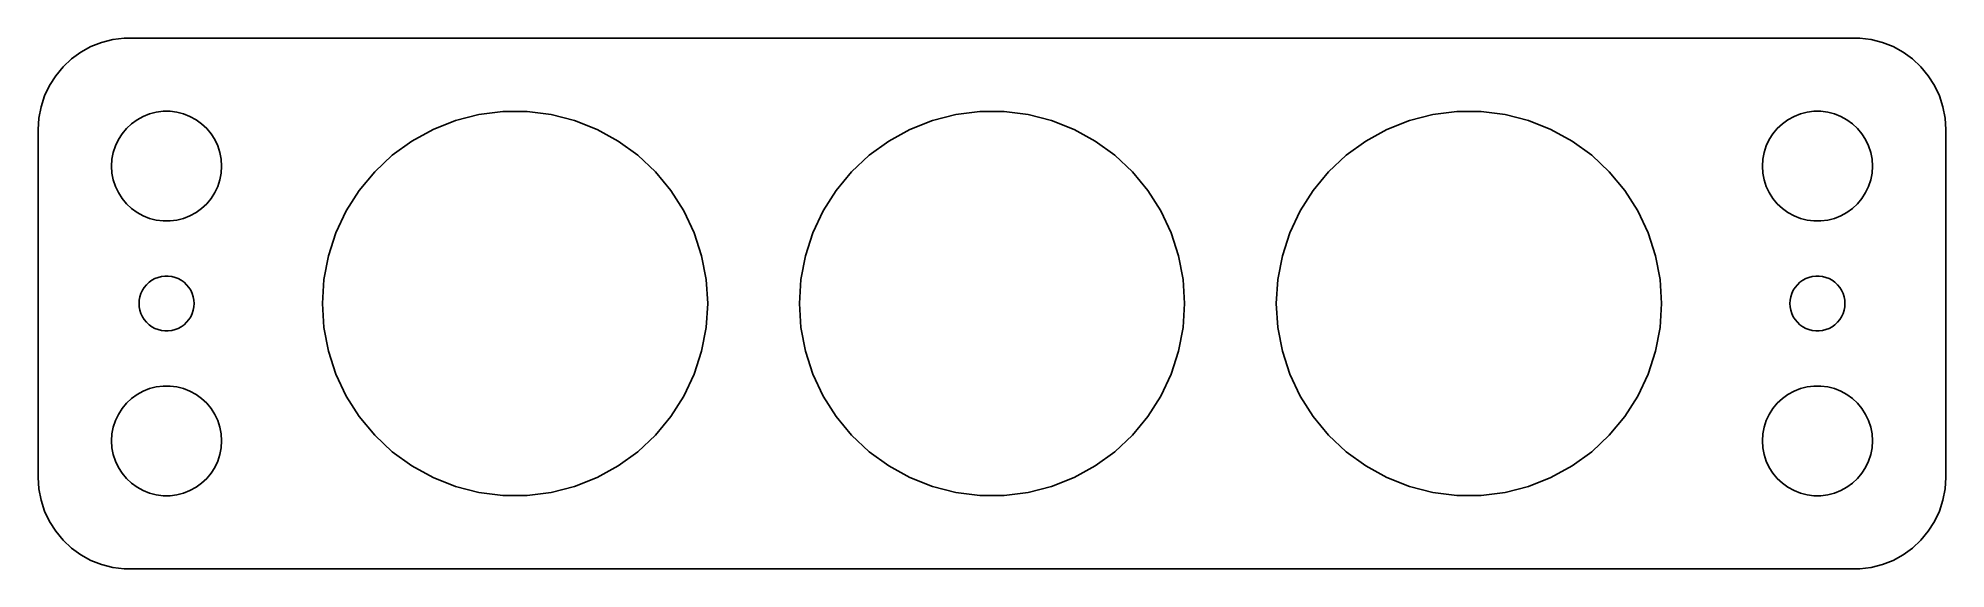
# Model space of a CAD drawing. Header units: metres. Extents: x -52 to 52, y -14 to 14.
import ezdxf

# ---------------------------------------------------------------- set-up
doc = ezdxf.new("R2010")
doc.units = ezdxf.units.M

msp = doc.modelspace()

# ---------------------------------------------------------------- linework, layer by layer
for p, q in [((-49.6791, 13.7216), (-50.1871, 13.3526)), ((-49.1289, 14.0241), (-49.6791, 13.7216)), ((-48.5451, 14.2553), (-49.1289, 14.0241)), ((-47.9369, 14.4114), (-48.5451, 14.2553)), ((-47.3139, 14.4901), (-47.9369, 14.4114)), ((47.3139, 14.4901), (-47.3139, 14.4901)), ((47.9369, 14.4114), (47.3139, 14.4901)), ((48.5451, 14.2553), (47.9369, 14.4114)), ((49.1289, 14.0241), (48.5451, 14.2553)), ((49.6791, 13.7216), (49.1289, 14.0241)), ((50.1871, 13.3526), (49.6791, 13.7216)), ((-50.6448, 12.9227), (-51.0451, 12.4389)), ((-50.1871, 13.3526), (-50.6448, 12.9227)), ((50.6448, 12.9227), (50.1871, 13.3526)), ((51.0451, 12.4389), (50.6448, 12.9227)), ((-51.3815, 11.9088), (-51.6489, 11.3406)), ((-51.0451, 12.4389), (-51.3815, 11.9088)), ((51.3815, 11.9088), (51.0451, 12.4389)), ((51.6489, 11.3406), (51.3815, 11.9088)), ((-51.8429, 10.7434), (-51.9606, 10.1267)), ((-51.6489, 11.3406), (-51.8429, 10.7434)), ((-45.927, 10.3532), (-45.5621, 10.4469)), ((-45.5621, 10.4469), (-45.1884, 10.4941)), ((-45.1884, 10.4941), (-44.8116, 10.4941)), ((-44.8116, 10.4941), (-44.4379, 10.4469)), ((-44.4379, 10.4469), (-44.0729, 10.3532)), ((-27.9675, 10.314), (-26.6593, 10.4793)), ((-26.6593, 10.4793), (-25.3407, 10.4793)), ((-25.3407, 10.4793), (-24.0325, 10.314)), ((-1.9675, 10.314), (-0.659286, 10.4793)), ((-0.659286, 10.4793), (0.659286, 10.4793)), ((0.659286, 10.4793), (1.9675, 10.314)), ((24.0325, 10.314), (25.3407, 10.4793)), ((25.3407, 10.4793), (26.6593, 10.4793)), ((26.6593, 10.4793), (27.9675, 10.314)), ((44.0729, 10.3532), (44.4379, 10.4469)), ((44.4379, 10.4469), (44.8116, 10.4941)), ((44.8116, 10.4941), (45.1884, 10.4941)), ((45.1884, 10.4941), (45.5621, 10.4469)), ((45.5621, 10.4469), (45.927, 10.3532)), ((51.8429, 10.7434), (51.6489, 11.3406)), ((51.9606, 10.1267), (51.8429, 10.7434)), ((-51.9606, 10.1267), (-52, 9.5)), ((-52, 9.5), (-52, -9.5)), ((-47.427, 9.26335), (-47.1869, 9.55363)), ((-47.1869, 9.55363), (-46.9123, 9.81154)), ((-46.9123, 9.81154), (-46.6075, 10.033)), ((-46.6075, 10.033), (-46.2773, 10.2145)), ((-46.2773, 10.2145), (-45.927, 10.3532)), ((-44.0729, 10.3532), (-43.7227, 10.2145)), ((-43.7227, 10.2145), (-43.3925, 10.033)), ((-43.3925, 10.033), (-43.0877, 9.81154)), ((-43.0877, 9.81154), (-42.8131, 9.55363)), ((-42.8131, 9.55363), (-42.5729, 9.26335)), ((-31.6262, 8.86543), (-30.4707, 9.50067)), ((-30.4707, 9.50067), (-29.2447, 9.98608)), ((-29.2447, 9.98608), (-27.9675, 10.314)), ((-24.0325, 10.314), (-22.7553, 9.98608)), ((-22.7553, 9.98608), (-21.5293, 9.50067)), ((-21.5293, 9.50067), (-20.3738, 8.86543)), ((-5.62617, 8.86543), (-4.47067, 9.50067)), ((-4.47067, 9.50067), (-3.24467, 9.98608)), ((-3.24467, 9.98608), (-1.9675, 10.314)), ((1.9675, 10.314), (3.24467, 9.98608)), ((3.24467, 9.98608), (4.47067, 9.50067)), ((4.47067, 9.50067), (5.62617, 8.86543)), ((20.3738, 8.86543), (21.5293, 9.50067)), ((21.5293, 9.50067), (22.7553, 9.98608)), ((22.7553, 9.98608), (24.0325, 10.314)), ((27.9675, 10.314), (29.2447, 9.98608)), ((29.2447, 9.98608), (30.4707, 9.50067)), ((30.4707, 9.50067), (31.6262, 8.86543)), ((42.5729, 9.26335), (42.8131, 9.55363)), ((42.8131, 9.55363), (43.0877, 9.81154)), ((43.0877, 9.81154), (43.3925, 10.033)), ((43.3925, 10.033), (43.7227, 10.2145)), ((43.7227, 10.2145), (44.0729, 10.3532)), ((45.927, 10.3532), (46.2773, 10.2145)), ((46.2773, 10.2145), (46.6075, 10.033)), ((46.6075, 10.033), (46.9123, 9.81154)), ((46.9123, 9.81154), (47.1869, 9.55363)), ((47.1869, 9.55363), (47.427, 9.26335)), ((52, 9.5), (51.9606, 10.1267)), ((52, -9.5), (52, 9.5)), ((-47.9057, 8.24606), (-47.7893, 8.60437)), ((-47.7893, 8.60437), (-47.6289, 8.94525)), ((-47.6289, 8.94525), (-47.427, 9.26335)), ((-42.5729, 9.26335), (-42.3711, 8.94525)), ((-42.3711, 8.94525), (-42.2107, 8.60437)), ((-42.2107, 8.60437), (-42.0942, 8.24606)), ((-32.6929, 8.09038), (-31.6262, 8.86543)), ((-20.3738, 8.86543), (-19.307, 8.09038)), ((-6.69295, 8.09038), (-5.62617, 8.86543)), ((5.62617, 8.86543), (6.69295, 8.09038)), ((19.307, 8.09038), (20.3738, 8.86543)), ((31.6262, 8.86543), (32.6929, 8.09038)), ((42.0942, 8.24606), (42.2107, 8.60437)), ((42.2107, 8.60437), (42.3711, 8.94525)), ((42.3711, 8.94525), (42.5729, 9.26335)), ((47.427, 9.26335), (47.6289, 8.94525)), ((47.6289, 8.94525), (47.7893, 8.60437)), ((47.7893, 8.60437), (47.9057, 8.24606)), ((-48, 7.5), (-47.9763, 7.87599)), ((-47.9763, 7.12399), (-48, 7.5)), ((-47.9763, 7.87599), (-47.9057, 8.24606)), ((-42.0942, 8.24606), (-42.0237, 7.87599)), ((-42.0237, 7.87599), (-42, 7.5)), ((-42, 7.5), (-42.0237, 7.12399)), ((-33.6542, 7.18774), (-32.6929, 8.09038)), ((-19.307, 8.09038), (-18.3458, 7.18774)), ((-7.65416, 7.18774), (-6.69295, 8.09038)), ((6.69295, 8.09038), (7.65416, 7.18774)), ((18.3458, 7.18774), (19.307, 8.09038)), ((32.6929, 8.09038), (33.6542, 7.18774)), ((42, 7.5), (42.0237, 7.87599)), ((42.0237, 7.12399), (42, 7.5)), ((42.0237, 7.87599), (42.0942, 8.24606)), ((47.9057, 8.24606), (47.9763, 7.87599)), ((47.9763, 7.87599), (48, 7.5)), ((48, 7.5), (47.9763, 7.12399)), ((-47.9057, 6.75392), (-47.9763, 7.12399)), ((-47.7893, 6.39561), (-47.9057, 6.75392)), ((-47.6289, 6.05473), (-47.7893, 6.39561)), ((-42.2107, 6.39561), (-42.3711, 6.05473)), ((-42.0942, 6.75392), (-42.2107, 6.39561)), ((-42.0237, 7.12399), (-42.0942, 6.75392)), ((-34.4947, 6.17174), (-33.6542, 7.18774)), ((-18.3458, 7.18774), (-17.5053, 6.17174)), ((-8.49467, 6.17174), (-7.65416, 7.18774)), ((7.65416, 7.18774), (8.49467, 6.17174)), ((17.5053, 6.17174), (18.3458, 7.18774)), ((33.6542, 7.18774), (34.4947, 6.17174)), ((42.0942, 6.75392), (42.0237, 7.12399)), ((42.2107, 6.39561), (42.0942, 6.75392)), ((42.3711, 6.05473), (42.2107, 6.39561)), ((47.7893, 6.39561), (47.6289, 6.05473)), ((47.9057, 6.75392), (47.7893, 6.39561)), ((47.9763, 7.12399), (47.9057, 6.75392)), ((-47.427, 5.73663), (-47.6289, 6.05473)), ((-47.1869, 5.44635), (-47.427, 5.73663)), ((-46.9123, 5.18845), (-47.1869, 5.44635)), ((-42.8131, 5.44635), (-43.0877, 5.18845)), ((-42.5729, 5.73663), (-42.8131, 5.44635)), ((-42.3711, 6.05473), (-42.5729, 5.73663)), ((-35.2012, 5.05841), (-34.4947, 6.17174)), ((-17.5053, 6.17174), (-16.7988, 5.05841)), ((-9.20122, 5.05841), (-8.49467, 6.17174)), ((8.49467, 6.17174), (9.20122, 5.05841)), ((16.7988, 5.05841), (17.5053, 6.17174)), ((34.4947, 6.17174), (35.2012, 5.05841)), ((42.5729, 5.73663), (42.3711, 6.05473)), ((42.8131, 5.44635), (42.5729, 5.73663)), ((43.0877, 5.18845), (42.8131, 5.44635)), ((47.1869, 5.44635), (46.9123, 5.18845)), ((47.427, 5.73663), (47.1869, 5.44635)), ((47.6289, 6.05473), (47.427, 5.73663)), ((-46.6075, 4.96701), (-46.9123, 5.18845)), ((-46.2773, 4.78551), (-46.6075, 4.96701)), ((-45.927, 4.64682), (-46.2773, 4.78551)), ((-45.5621, 4.55313), (-45.927, 4.64682)), ((-45.1884, 4.50591), (-45.5621, 4.55313)), ((-44.8116, 4.50591), (-45.1884, 4.50591)), ((-44.4379, 4.55313), (-44.8116, 4.50591)), ((-44.0729, 4.64682), (-44.4379, 4.55313)), ((-43.7227, 4.78551), (-44.0729, 4.64682)), ((-43.3925, 4.96701), (-43.7227, 4.78551)), ((-43.0877, 5.18845), (-43.3925, 4.96701)), ((-35.7626, 3.8653), (-35.2012, 5.05841)), ((-16.7988, 5.05841), (-16.2373, 3.8653)), ((-9.76265, 3.8653), (-9.20122, 5.05841)), ((9.20122, 5.05841), (9.76265, 3.8653)), ((16.2373, 3.8653), (16.7988, 5.05841)), ((35.2012, 5.05841), (35.7626, 3.8653)), ((43.3925, 4.96701), (43.0877, 5.18845)), ((43.7227, 4.78551), (43.3925, 4.96701)), ((44.0729, 4.64682), (43.7227, 4.78551)), ((44.4379, 4.55313), (44.0729, 4.64682)), ((44.8116, 4.50591), (44.4379, 4.55313)), ((45.1884, 4.50591), (44.8116, 4.50591)), ((45.5621, 4.55313), (45.1884, 4.50591)), ((45.927, 4.64682), (45.5621, 4.55313)), ((46.2773, 4.78551), (45.927, 4.64682)), ((46.6075, 4.96701), (46.2773, 4.78551)), ((46.9123, 5.18845), (46.6075, 4.96701)), ((-36.1701, 2.61124), (-35.7626, 3.8653)), ((-16.2373, 3.8653), (-15.8299, 2.61124)), ((-10.1701, 2.61124), (-9.76265, 3.8653)), ((9.76265, 3.8653), (10.1701, 2.61124)), ((15.8299, 2.61124), (16.2373, 3.8653)), ((35.7626, 3.8653), (36.1701, 2.61124)), ((-36.4172, 1.31599), (-36.1701, 2.61124)), ((-15.8299, 2.61124), (-15.5828, 1.31599)), ((-10.4172, 1.31599), (-10.1701, 2.61124)), ((10.1701, 2.61124), (10.4172, 1.31599)), ((15.5828, 1.31599), (15.8299, 2.61124)), ((36.1701, 2.61124), (36.4172, 1.31599)), ((-46.0934, 1.02681), (-45.9561, 1.15576)), ((-45.9561, 1.15576), (-45.8037, 1.26648)), ((-45.8037, 1.26648), (-45.6387, 1.35724)), ((-45.6387, 1.35724), (-45.4635, 1.42657)), ((-45.4635, 1.42657), (-45.2811, 1.47342)), ((-45.2811, 1.47342), (-45.0942, 1.49704)), ((-45.0942, 1.49704), (-44.9058, 1.49704)), ((-44.9058, 1.49704), (-44.7189, 1.47342)), ((-44.7189, 1.47342), (-44.5365, 1.42657)), ((-44.5365, 1.42657), (-44.3613, 1.35724)), ((-44.3613, 1.35724), (-44.1963, 1.26648)), ((-44.1963, 1.26648), (-44.0439, 1.15576)), ((-44.0439, 1.15576), (-43.9065, 1.02681)), ((-36.5, 0), (-36.4172, 1.31599)), ((-15.5828, 1.31599), (-15.5, 0)), ((-10.5, 0), (-10.4172, 1.31599)), ((10.4172, 1.31599), (10.5, 0)), ((15.5, 0), (15.5828, 1.31599)), ((36.4172, 1.31599), (36.5, 0)), ((43.9065, 1.02681), (44.0439, 1.15576)), ((44.0439, 1.15576), (44.1963, 1.26648)), ((44.1963, 1.26648), (44.3613, 1.35724)), ((44.3613, 1.35724), (44.5365, 1.42657)), ((44.5365, 1.42657), (44.7189, 1.47342)), ((44.7189, 1.47342), (44.9058, 1.49704)), ((44.9058, 1.49704), (45.0942, 1.49704)), ((45.0942, 1.49704), (45.2811, 1.47342)), ((45.2811, 1.47342), (45.4635, 1.42657)), ((45.4635, 1.42657), (45.6387, 1.35724)), ((45.6387, 1.35724), (45.8037, 1.26648)), ((45.8037, 1.26648), (45.9561, 1.15576)), ((45.9561, 1.15576), (46.0934, 1.02681)), ((-46.5, 0), (-46.4882, 0.187988)), ((-46.4882, -0.187988), (-46.5, 0)), ((-46.4882, 0.187988), (-46.4529, 0.373032)), ((-46.4529, 0.373032), (-46.3947, 0.552185)), ((-46.3947, 0.552185), (-46.3145, 0.722626)), ((-46.3145, 0.722626), (-46.2135, 0.881668)), ((-46.2135, 0.881668), (-46.0934, 1.02681)), ((-43.9065, 1.02681), (-43.7865, 0.881668)), ((-43.7865, 0.881668), (-43.6855, 0.722626)), ((-43.6855, 0.722626), (-43.6053, 0.552185)), ((-43.6053, 0.552185), (-43.5471, 0.373032)), ((-43.5471, 0.373032), (-43.5118, 0.187988)), ((-43.5118, 0.187988), (-43.5, 0)), ((-43.5, 0), (-43.5118, -0.187988)), ((-36.4172, -1.31599), (-36.5, 0)), ((-15.5, 0), (-15.5828, -1.31599)), ((-10.4172, -1.31599), (-10.5, 0)), ((10.5, 0), (10.4172, -1.31599)), ((15.5828, -1.31599), (15.5, 0)), ((36.5, 0), (36.4172, -1.31599)), ((43.5, 0), (43.5118, 0.187988)), ((43.5118, -0.187988), (43.5, 0)), ((43.5118, 0.187988), (43.5471, 0.373032)), ((43.5471, 0.373032), (43.6053, 0.552185)), ((43.6053, 0.552185), (43.6855, 0.722626)), ((43.6855, 0.722626), (43.7865, 0.881668)), ((43.7865, 0.881668), (43.9065, 1.02681)), ((46.0934, 1.02681), (46.2135, 0.881668)), ((46.2135, 0.881668), (46.3145, 0.722626)), ((46.3145, 0.722626), (46.3947, 0.552185)), ((46.3947, 0.552185), (46.4529, 0.373032)), ((46.4529, 0.373032), (46.4882, 0.187988)), ((46.4882, 0.187988), (46.5, 0)), ((46.5, 0), (46.4882, -0.187988)), ((-46.4529, -0.373032), (-46.4882, -0.187988)), ((-46.3947, -0.552185), (-46.4529, -0.373032)), ((-46.3145, -0.722626), (-46.3947, -0.552185)), ((-46.2135, -0.881668), (-46.3145, -0.722626)), ((-46.0934, -1.02681), (-46.2135, -0.881668)), ((-45.9561, -1.15576), (-46.0934, -1.02681)), ((-43.9065, -1.02681), (-44.0439, -1.15576)), ((-43.7865, -0.881668), (-43.9065, -1.02681)), ((-43.6855, -0.722626), (-43.7865, -0.881668)), ((-43.6053, -0.552185), (-43.6855, -0.722626)), ((-43.5471, -0.373032), (-43.6053, -0.552185)), ((-43.5118, -0.187988), (-43.5471, -0.373032)), ((43.5471, -0.373032), (43.5118, -0.187988)), ((43.6053, -0.552185), (43.5471, -0.373032)), ((43.6855, -0.722626), (43.6053, -0.552185)), ((43.7865, -0.881668), (43.6855, -0.722626)), ((43.9065, -1.02681), (43.7865, -0.881668)), ((44.0439, -1.15576), (43.9065, -1.02681)), ((46.0934, -1.02681), (45.9561, -1.15576)), ((46.2135, -0.881668), (46.0934, -1.02681)), ((46.3145, -0.722626), (46.2135, -0.881668)), ((46.3947, -0.552185), (46.3145, -0.722626)), ((46.4529, -0.373032), (46.3947, -0.552185)), ((46.4882, -0.187988), (46.4529, -0.373032)), ((-45.8037, -1.26648), (-45.9561, -1.15576)), ((-45.6387, -1.35724), (-45.8037, -1.26648)), ((-45.4635, -1.42657), (-45.6387, -1.35724)), ((-45.2811, -1.47342), (-45.4635, -1.42657)), ((-45.0942, -1.49704), (-45.2811, -1.47342)), ((-44.9058, -1.49704), (-45.0942, -1.49704)), ((-44.7189, -1.47342), (-44.9058, -1.49704)), ((-44.5365, -1.42657), (-44.7189, -1.47342)), ((-44.3613, -1.35724), (-44.5365, -1.42657)), ((-44.1963, -1.26648), (-44.3613, -1.35724)), ((-44.0439, -1.15576), (-44.1963, -1.26648)), ((-36.1701, -2.61124), (-36.4172, -1.31599)), ((-15.5828, -1.31599), (-15.8299, -2.61124)), ((-10.1701, -2.61124), (-10.4172, -1.31599)), ((10.4172, -1.31599), (10.1701, -2.61124)), ((15.8299, -2.61124), (15.5828, -1.31599)), ((36.4172, -1.31599), (36.1701, -2.61124)), ((44.1963, -1.26648), (44.0439, -1.15576)), ((44.3613, -1.35724), (44.1963, -1.26648)), ((44.5365, -1.42657), (44.3613, -1.35724)), ((44.7189, -1.47342), (44.5365, -1.42657)), ((44.9058, -1.49704), (44.7189, -1.47342)), ((45.0942, -1.49704), (44.9058, -1.49704)), ((45.2811, -1.47342), (45.0942, -1.49704)), ((45.4635, -1.42657), (45.2811, -1.47342)), ((45.6387, -1.35724), (45.4635, -1.42657)), ((45.8037, -1.26648), (45.6387, -1.35724)), ((45.9561, -1.15576), (45.8037, -1.26648)), ((-35.7626, -3.8653), (-36.1701, -2.61124)), ((-15.8299, -2.61124), (-16.2373, -3.8653)), ((-9.76265, -3.8653), (-10.1701, -2.61124)), ((10.1701, -2.61124), (9.76265, -3.8653)), ((16.2373, -3.8653), (15.8299, -2.61124)), ((36.1701, -2.61124), (35.7626, -3.8653)), ((-35.2012, -5.05841), (-35.7626, -3.8653)), ((-16.2373, -3.8653), (-16.7988, -5.05841)), ((-9.20122, -5.05841), (-9.76265, -3.8653)), ((9.76265, -3.8653), (9.20122, -5.05841)), ((16.7988, -5.05841), (16.2373, -3.8653)), ((35.7626, -3.8653), (35.2012, -5.05841)), ((-47.1869, -5.44635), (-46.9123, -5.18845)), ((-46.9123, -5.18845), (-46.6075, -4.96701)), ((-46.6075, -4.96701), (-46.2773, -4.78551)), ((-46.2773, -4.78551), (-45.927, -4.64682)), ((-45.927, -4.64682), (-45.5621, -4.55313)), ((-45.5621, -4.55313), (-45.1884, -4.50591)), ((-45.1884, -4.50591), (-44.8116, -4.50591)), ((-44.8116, -4.50591), (-44.4379, -4.55313)), ((-44.4379, -4.55313), (-44.0729, -4.64682)), ((-44.0729, -4.64682), (-43.7227, -4.78551)), ((-43.7227, -4.78551), (-43.3925, -4.96701)), ((-43.3925, -4.96701), (-43.0877, -5.18845)), ((-43.0877, -5.18845), (-42.8131, -5.44635)), ((-34.4947, -6.17174), (-35.2012, -5.05841)), ((-16.7988, -5.05841), (-17.5053, -6.17174)), ((-8.49467, -6.17174), (-9.20122, -5.05841)), ((9.20122, -5.05841), (8.49467, -6.17174)), ((17.5053, -6.17174), (16.7988, -5.05841)), ((35.2012, -5.05841), (34.4947, -6.17174)), ((42.8131, -5.44635), (43.0877, -5.18845)), ((43.0877, -5.18845), (43.3925, -4.96701)), ((43.3925, -4.96701), (43.7227, -4.78551)), ((43.7227, -4.78551), (44.0729, -4.64682)), ((44.0729, -4.64682), (44.4379, -4.55313)), ((44.4379, -4.55313), (44.8116, -4.50591)), ((44.8116, -4.50591), (45.1884, -4.50591)), ((45.1884, -4.50591), (45.5621, -4.55313)), ((45.5621, -4.55313), (45.927, -4.64682)), ((45.927, -4.64682), (46.2773, -4.78551)), ((46.2773, -4.78551), (46.6075, -4.96701)), ((46.6075, -4.96701), (46.9123, -5.18845)), ((46.9123, -5.18845), (47.1869, -5.44635)), ((-47.7893, -6.39561), (-47.6289, -6.05473)), ((-47.6289, -6.05473), (-47.427, -5.73663)), ((-47.427, -5.73663), (-47.1869, -5.44635)), ((-42.8131, -5.44635), (-42.5729, -5.73663)), ((-42.5729, -5.73663), (-42.3711, -6.05473)), ((-42.3711, -6.05473), (-42.2107, -6.39561)), ((-33.6542, -7.18774), (-34.4947, -6.17174)), ((-17.5053, -6.17174), (-18.3458, -7.18774)), ((-7.65416, -7.18774), (-8.49467, -6.17174)), ((8.49467, -6.17174), (7.65416, -7.18774)), ((18.3458, -7.18774), (17.5053, -6.17174)), ((34.4947, -6.17174), (33.6542, -7.18774)), ((42.2107, -6.39561), (42.3711, -6.05473)), ((42.3711, -6.05473), (42.5729, -5.73663)), ((42.5729, -5.73663), (42.8131, -5.44635)), ((47.1869, -5.44635), (47.427, -5.73663)), ((47.427, -5.73663), (47.6289, -6.05473)), ((47.6289, -6.05473), (47.7893, -6.39561)), ((-48, -7.5), (-47.9763, -7.12399)), ((-47.9763, -7.12399), (-47.9057, -6.75392)), ((-47.9057, -6.75392), (-47.7893, -6.39561)), ((-42.2107, -6.39561), (-42.0942, -6.75392)), ((-42.0942, -6.75392), (-42.0237, -7.12399)), ((-42.0237, -7.12399), (-42, -7.5)), ((-32.6929, -8.09038), (-33.6542, -7.18774)), ((-18.3458, -7.18774), (-19.307, -8.09038)), ((-6.69295, -8.09038), (-7.65416, -7.18774)), ((7.65416, -7.18774), (6.69295, -8.09038)), ((19.307, -8.09038), (18.3458, -7.18774)), ((33.6542, -7.18774), (32.6929, -8.09038)), ((42, -7.5), (42.0237, -7.12399)), ((42.0237, -7.12399), (42.0942, -6.75392)), ((42.0942, -6.75392), (42.2107, -6.39561)), ((47.7893, -6.39561), (47.9057, -6.75392)), ((47.9057, -6.75392), (47.9763, -7.12399)), ((47.9763, -7.12399), (48, -7.5)), ((-47.9763, -7.87599), (-48, -7.5)), ((-47.9057, -8.24606), (-47.9763, -7.87599)), ((-47.7893, -8.60437), (-47.9057, -8.24606)), ((-42.0942, -8.24606), (-42.2107, -8.60437)), ((-42.0237, -7.87599), (-42.0942, -8.24606)), ((-42, -7.5), (-42.0237, -7.87599)), ((-31.6262, -8.86543), (-32.6929, -8.09038)), ((-19.307, -8.09038), (-20.3738, -8.86543)), ((-5.62617, -8.86543), (-6.69295, -8.09038)), ((6.69295, -8.09038), (5.62617, -8.86543)), ((20.3738, -8.86543), (19.307, -8.09038)), ((32.6929, -8.09038), (31.6262, -8.86543)), ((42.0237, -7.87599), (42, -7.5)), ((42.0942, -8.24606), (42.0237, -7.87599)), ((42.2107, -8.60437), (42.0942, -8.24606)), ((47.9057, -8.24606), (47.7893, -8.60437)), ((47.9763, -7.87599), (47.9057, -8.24606)), ((48, -7.5), (47.9763, -7.87599)), ((-47.6289, -8.94525), (-47.7893, -8.60437)), ((-47.427, -9.26335), (-47.6289, -8.94525)), ((-47.1869, -9.55363), (-47.427, -9.26335)), ((-42.5729, -9.26335), (-42.8131, -9.55363)), ((-42.3711, -8.94525), (-42.5729, -9.26335)), ((-42.2107, -8.60437), (-42.3711, -8.94525)), ((-30.4707, -9.50067), (-31.6262, -8.86543)), ((-20.3738, -8.86543), (-21.5293, -9.50067)), ((-4.47067, -9.50067), (-5.62617, -8.86543)), ((5.62617, -8.86543), (4.47067, -9.50067)), ((21.5293, -9.50067), (20.3738, -8.86543)), ((31.6262, -8.86543), (30.4707, -9.50067)), ((42.3711, -8.94525), (42.2107, -8.60437)), ((42.5729, -9.26335), (42.3711, -8.94525)), ((42.8131, -9.55363), (42.5729, -9.26335)), ((47.427, -9.26335), (47.1869, -9.55363)), ((47.6289, -8.94525), (47.427, -9.26335)), ((47.7893, -8.60437), (47.6289, -8.94525)), ((-52, -9.5), (-51.9606, -10.1267)), ((-51.9606, -10.1267), (-51.8429, -10.7434)), ((-46.9123, -9.81154), (-47.1869, -9.55363)), ((-46.6075, -10.033), (-46.9123, -9.81154)), ((-46.2773, -10.2145), (-46.6075, -10.033)), ((-45.927, -10.3532), (-46.2773, -10.2145)), ((-45.5621, -10.4469), (-45.927, -10.3532)), ((-44.0729, -10.3532), (-44.4379, -10.4469)), ((-43.7227, -10.2145), (-44.0729, -10.3532)), ((-43.3925, -10.033), (-43.7227, -10.2145)), ((-43.0877, -9.81154), (-43.3925, -10.033)), ((-42.8131, -9.55363), (-43.0877, -9.81154)), ((-29.2447, -9.98608), (-30.4707, -9.50067)), ((-27.9675, -10.314), (-29.2447, -9.98608)), ((-26.6593, -10.4793), (-27.9675, -10.314)), ((-24.0325, -10.314), (-25.3407, -10.4793)), ((-22.7553, -9.98608), (-24.0325, -10.314)), ((-21.5293, -9.50067), (-22.7553, -9.98608)), ((-3.24467, -9.98608), (-4.47067, -9.50067)), ((-1.9675, -10.314), (-3.24467, -9.98608)), ((-0.659286, -10.4793), (-1.9675, -10.314)), ((1.9675, -10.314), (0.659286, -10.4793)), ((3.24467, -9.98608), (1.9675, -10.314)), ((4.47067, -9.50067), (3.24467, -9.98608)), ((22.7553, -9.98608), (21.5293, -9.50067)), ((24.0325, -10.314), (22.7553, -9.98608)), ((25.3407, -10.4793), (24.0325, -10.314)), ((27.9675, -10.314), (26.6593, -10.4793)), ((29.2447, -9.98608), (27.9675, -10.314)), ((30.4707, -9.50067), (29.2447, -9.98608)), ((43.0877, -9.81154), (42.8131, -9.55363)), ((43.3925, -10.033), (43.0877, -9.81154)), ((43.7227, -10.2145), (43.3925, -10.033)), ((44.0729, -10.3532), (43.7227, -10.2145)), ((44.4379, -10.4469), (44.0729, -10.3532)), ((45.927, -10.3532), (45.5621, -10.4469)), ((46.2773, -10.2145), (45.927, -10.3532)), ((46.6075, -10.033), (46.2773, -10.2145)), ((46.9123, -9.81154), (46.6075, -10.033)), ((47.1869, -9.55363), (46.9123, -9.81154)), ((51.8429, -10.7434), (51.9606, -10.1267)), ((51.9606, -10.1267), (52, -9.5)), ((-51.8429, -10.7434), (-51.6489, -11.3406)), ((-51.6489, -11.3406), (-51.3815, -11.9088)), ((-45.1884, -10.4941), (-45.5621, -10.4469)), ((-44.8116, -10.4941), (-45.1884, -10.4941)), ((-44.4379, -10.4469), (-44.8116, -10.4941)), ((-25.3407, -10.4793), (-26.6593, -10.4793)), ((0.659286, -10.4793), (-0.659286, -10.4793)), ((26.6593, -10.4793), (25.3407, -10.4793)), ((44.8116, -10.4941), (44.4379, -10.4469)), ((45.1884, -10.4941), (44.8116, -10.4941)), ((45.5621, -10.4469), (45.1884, -10.4941)), ((51.3815, -11.9088), (51.6489, -11.3406)), ((51.6489, -11.3406), (51.8429, -10.7434)), ((-51.3815, -11.9088), (-51.0451, -12.4389)), ((-51.0451, -12.4389), (-50.6448, -12.9227)), ((50.6448, -12.9227), (51.0451, -12.4389)), ((51.0451, -12.4389), (51.3815, -11.9088)), ((-50.6448, -12.9227), (-50.1871, -13.3526)), ((-50.1871, -13.3526), (-49.6791, -13.7216)), ((49.6791, -13.7216), (50.1871, -13.3526)), ((50.1871, -13.3526), (50.6448, -12.9227)), ((-49.6791, -13.7216), (-49.1289, -14.0241)), ((-49.1289, -14.0241), (-48.5451, -14.2553)), ((-48.5451, -14.2553), (-47.9369, -14.4114)), ((-47.9369, -14.4114), (-47.3139, -14.4901)), ((-47.3139, -14.4901), (47.3139, -14.4901)), ((47.3139, -14.4901), (47.9369, -14.4114)), ((47.9369, -14.4114), (48.5451, -14.2553)), ((48.5451, -14.2553), (49.1289, -14.0241)), ((49.1289, -14.0241), (49.6791, -13.7216))]:
    msp.add_line(p, q)

doc.saveas('drawing.dxf')
